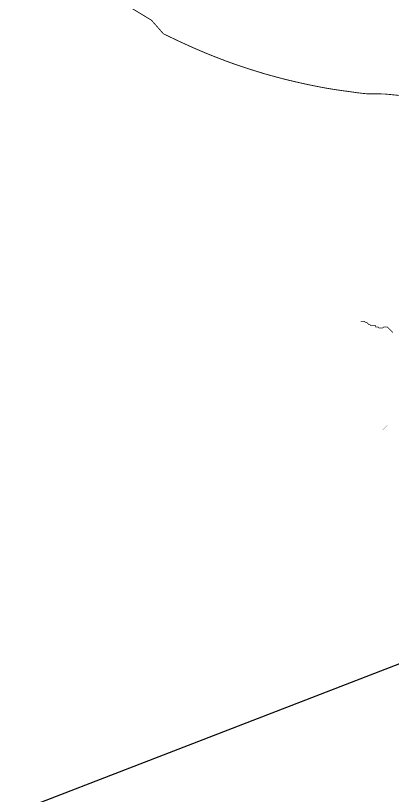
# Model space of a CAD drawing. Header units: metres. Extents: x 440276 to 476894, y 2561381 to 2578972.
# Drawn here: x 443352 to 444668, y 2565293 to 2568016 of the extents above; entities that cross this region are included whole.
import ezdxf

# ---------------------------------------------------------------- set-up
doc = ezdxf.new("R2010")
doc.units = ezdxf.units.M
doc.header["$LTSCALE"] = 8
doc.linetypes.add('DASHED', pattern=[1.524, 1.27, -0.254])
for name, color, linetype in [('A_BUILT_2006', 252, 'Continuous'), ('A_DIRECT_LINK', 6, 'Continuous'), ('A_MAIN_PIPE', 5, 'Continuous'), ('A_STREAMS', 5, 'Continuous')]:
    doc.layers.add(name, color=color, linetype=linetype)

msp = doc.modelspace()

# ---------------------------------------------------------------- linework, layer by layer
at = {"layer": 'A_BUILT_2006', "color": 252}
msp.add_lwpolyline([(444422.4, 2563343.7), (444425.8, 2563359.7), (444354.3, 2563402.3), (444079.1, 2562950.6), (443944.5, 2563054.6), (443895.5, 2563534.9), (443894.2, 2564981.6), (443353.4, 2565026.3), (443356.8, 2565236.3), (445139.7, 2565926.1), (445353.1, 2566067)], dxfattribs=at)
at = {"layer": 'A_DIRECT_LINK', "color": 6, "linetype": 'DASHED', "const_width": 2}
msp.add_lwpolyline([(445360.1, 2566056.1), (445279.1, 2566018.1), (445139.7, 2565926.1), (443356.8, 2565236.3), (443353.4, 2565026.3), (443894.2, 2564981.6), (443895.5, 2563534.9), (443944.5, 2563054.6), (444079.1, 2562950.6), (444354.3, 2563402.3), (444425.8, 2563359.7), (444422.4, 2563343.7), (444387, 2563352.5)], dxfattribs=at)
at = {"layer": 'A_MAIN_PIPE', "color": 5, "const_width": 3}
msp.add_lwpolyline([(443722.3, 2568063.5), (443826.7, 2568000.2), (443868.6, 2567952.6), (443878.4, 2567948), (443889.2, 2567942.8), (443900, 2567937.6), (443910.8, 2567932.5), (443921.8, 2567927.2), (443929.5, 2567923.7), (443940.4, 2567918.7), (443951.3, 2567913.7), (443962.3, 2567908.8), (443973.3, 2567903.7), (443983.8, 2567899.2), (443994.9, 2567894.5), (444012.6, 2567886.9), (444018.2, 2567884.6), (444026.2, 2567881.3), (444034.2, 2567878.1), (444042.3, 2567875), (444053.9, 2567870.4), (444058.3, 2567868.7), (444066.3, 2567865.6), (444074.3, 2567862.5), (444082.3, 2567859.4), (444090.9, 2567856.2), (444098.5, 2567853.4), (444106.7, 2567850.5), (444114.8, 2567847.6), (444123, 2567844.8), (444132.4, 2567841.5), (444139.3, 2567839.2), (444147.5, 2567836.5), (444155.6, 2567833.8), (444163.8, 2567831.1), (444172, 2567828.5), (444181.5, 2567825.5), (444188.4, 2567823.3), (444196.7, 2567820.7), (444204.9, 2567818.2), (444213.2, 2567815.7), (444213.6, 2567815.5), (444221.4, 2567813.2), (444226.9, 2567811.6), (444238.1, 2567808.5), (444246.4, 2567806.2), (444254.7, 2567803.9), (444265.3, 2567801.1), (444271.4, 2567799.5), (444279.7, 2567797.3), (444288, 2567795.2), (444296.4, 2567793.1), (444307.4, 2567790.3), (444313.2, 2567789), (444321.5, 2567787), (444329.9, 2567785), (444338.3, 2567783.1), (444346.7, 2567781.2), (444358.6, 2567778.6), (444363.5, 2567777.5), (444372, 2567775.7), (444380.4, 2567773.9), (444388.8, 2567772.2), (444397.3, 2567770.5), (444405.7, 2567768.8), (444411.6, 2567767.6), (444422.7, 2567765.6), (444431.2, 2567764), (444439.7, 2567762.5), (444448.2, 2567761.1), (444456.8, 2567759.7), (444468.3, 2567757.9), (444473.8, 2567757), (444482.4, 2567755.8), (444492.8, 2567754.3), (444499.4, 2567753.4), (444507.9, 2567752.2), (444516.4, 2567751), (444528.2, 2567749.4), (444533.3, 2567748.7), (444541.8, 2567747.5), (444550.5, 2567746.3), (444555.3, 2567745.8), (444560, 2567745.2), (444566.4, 2567744.5), (444569.3, 2567744.2), (444574, 2567743.7), (444578.9, 2567743.2), (444639.3, 2567742.7), (444819.2, 2567725.2)], dxfattribs=at)
at = {"layer": 'A_STREAMS', "color": 5}
for points, const_width in [([(444669.7, 2566909), (444665.7, 2566913), (444661.7, 2566917), (444657.7, 2566921), (444653.7, 2566925), (444649.7, 2566929), (444645.7, 2566929), (444641.7, 2566929), (444637.7, 2566929), (444633.7, 2566925), (444629.7, 2566925), (444625.7, 2566925), (444621.7, 2566925), (444617.7, 2566929), (444613.7, 2566929), (444609.7, 2566929), (444609.7, 2566933), (444605.6, 2566933), (444601.6, 2566933), (444597.6, 2566933), (444593.6, 2566933), (444589.6, 2566937), (444585.6, 2566937), (444581.6, 2566941), (444577.6, 2566945), (444573.6, 2566945), (444569.6, 2566949), (444565.6, 2566949), (444561.6, 2566949), (444557.6, 2566949), (444557.3, 2566949)], 2.4), ([(444649.7, 2566584.9), (444645.7, 2566580.9), (444641.7, 2566576.9), (444637.7, 2566572.9), (444633.7, 2566568.9), (444633.4, 2566568.6)], 0.8)]:
    msp.add_lwpolyline(points, dxfattribs=dict(at, const_width=const_width))

doc.saveas('drawing.dxf')
